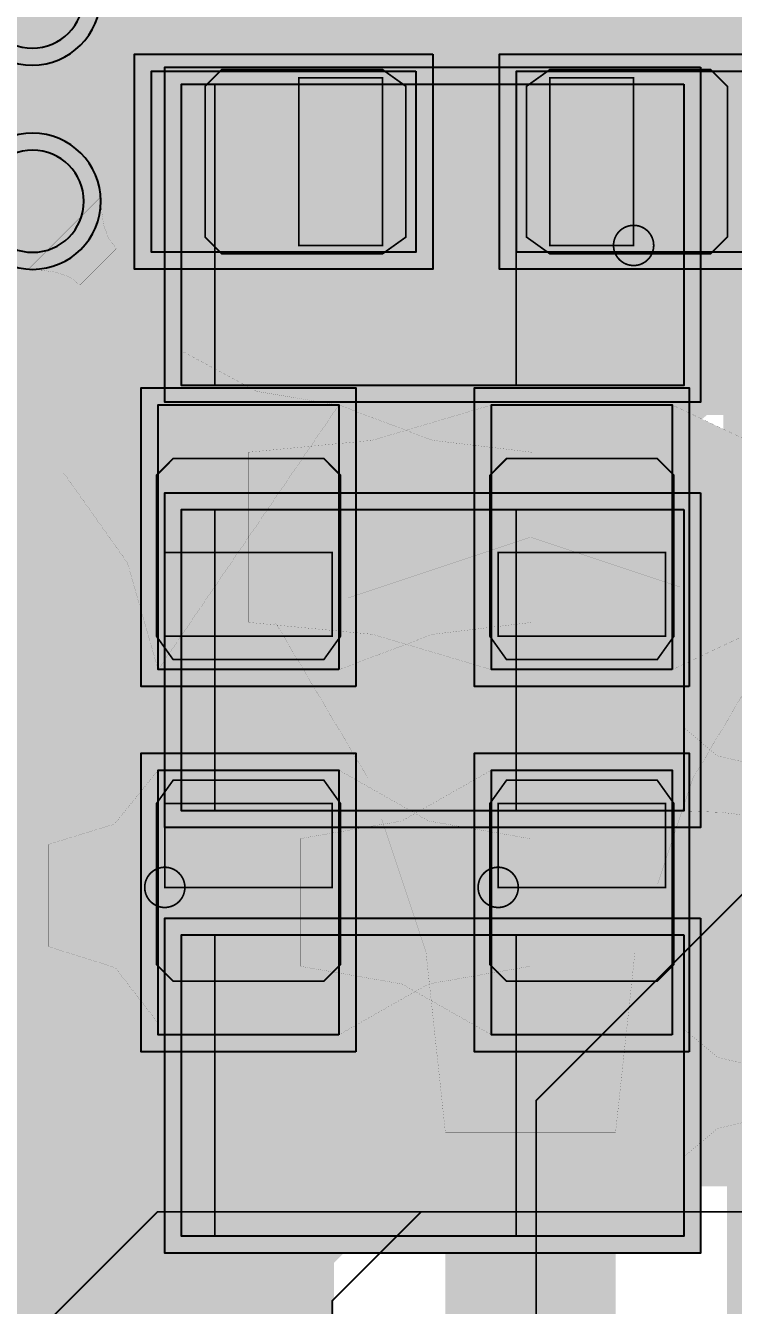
# Model space of a CAD drawing. Header units: millimetres. Extents: x -28.2 to 22.2, y -22.2 to 22.3.
# Drawn here: x 7.535 to 9.649, y 7.766 to 11.587 of the extents above; entities that cross this region are included whole.
import ezdxf

# ---------------------------------------------------------------- set-up
doc = ezdxf.new("R2010")
doc.units = ezdxf.units.MM
doc.header["$MEASUREMENT"] = 0
for name, color, linetype, true_color in [('Bottom-Layer', 7, 'Continuous', 0x0000ff), ('Bottom-Paste-Mask-Layer', 7, 'Continuous', 0x800000), ('Bottom-Silkscreen-Layer', 7, 'Continuous', 0x66cc33), ('Bottom-Solder-Mask-Layer', 7, 'Continuous', 0xaa00ff), ('Component-Marking-Layer', 7, 'Continuous', 0x66ffcc), ('Component-Shape-Layer', 7, 'Continuous', 0x00cccc), ('Document-Layer', 7, 'Continuous', 0xffffff), ('GND', 7, 'Continuous', 0x999966), ('Hole-Layer', 7, 'Continuous', 0x222222), ('Multi-Layer', 7, 'Continuous', 0xc0c0c0), ('Pin-Soldering-Layer', 7, 'Continuous', 0xcc9999), ('POWER', 7, 'Continuous', 0x008000), ('Top-Layer', 7, 'Continuous', 0xff0000), ('Top-Paste-Mask-Layer', 7, 'Continuous', 0x808080), ('Top-Solder-Mask-Layer', 7, 'Continuous', 0x800080)]:
    doc.layers.add(name, color=color, linetype=linetype, true_color=true_color)

msp = doc.modelspace()

# ---------------------------------------------------------------- hatches: boundary and pattern name
at = {"layer": 'Bottom-Layer'}
for points in [[(8.7009, 11.4502), (8.7009, 10.9102), (7.9108, 10.9102), (7.9108, 11.4502)], [(9.791, 11.4502), (9.791, 10.9102), (9.0009, 10.9102), (9.0009, 11.4502)], [(7.6473, 10.2529), (8.0066, 10.6121), (8.2255, 10.4945), (8.4707, 10.4538), (7.9307, 9.6637), (7.8392, 9.9824)], [(8.4707, 9.6637), (7.9307, 9.6637), (7.9307, 10.4538), (8.4707, 10.4538)], [(8.2007, 9.8048), (8.2007, 10.3128), (8.5704, 10.3483), (8.9264, 10.4538), (8.9264, 9.6637), (8.5704, 9.7692)], [(9.0464, 10.3128), (9.0464, 9.8048), (8.75, 9.769), (8.4707, 9.6637), (8.4707, 10.4538), (8.75, 10.3485)], [(9.4664, 9.6637), (8.9264, 9.6637), (8.9264, 10.4538), (9.4664, 10.4538)], [(9.9319, 10.3128), (9.9319, 9.8048), (9.6887, 9.7687), (9.4664, 9.6637), (9.4664, 10.4538), (9.6887, 10.3488)], [(7.6023, 8.837), (7.6023, 9.1418), (7.8004, 9.2025), (7.9307, 9.3636), (7.9307, 8.6084), (7.8024, 8.7743)], [(8.4707, 8.5735), (7.9307, 8.5735), (7.9307, 9.3636), (8.4707, 9.3636)], [(8.3549, 8.7781), (8.3549, 9.1591), (8.6584, 9.2118), (8.9264, 9.3636), (8.9264, 8.5735), (8.6584, 8.7254)], [(9.0422, 9.1591), (9.0422, 8.7781), (8.7387, 8.7254), (8.4707, 8.5735), (8.4707, 9.3636), (8.7387, 9.2118)], [(9.4664, 8.5735), (8.9264, 8.5735), (8.9264, 9.3636), (9.4664, 9.3636)]]:
    msp.add_hatch(color=256, dxfattribs=at).paths.add_polyline_path(points)
at = {"layer": 'Bottom-Layer', "transparency": 33554610}
for points in [[(7.181, 9.4059), (7.36, 9.4539), (7.4911, 9.585), (7.5391, 9.7641), (7.5391, 9.7739), (7.5615, 9.7), (7.5748, 9.624), (7.5857, 9.5676), (7.6055, 9.5137), (7.5809, 9.4404), (7.5726, 9.3636), (7.5726, 8.5735), (7.5795, 8.5035), (7.6, 8.4362), (7.4982, 8.4897), (7.3847, 8.5082), (7.1533, 8.5082), (7.145, 8.5089), (7.137, 8.5111), (7.0868, 8.5613), (6.9993, 8.811), (6.807, 8.9929), (6.5528, 9.0664), (6.5423, 9.0769), (6.5401, 9.0849), (6.5393, 9.0932), (6.5393, 9.4059)], [(8.3489, 3.0193), (7.8786, 2.549), (7.8127, 2.5679), (7.7449, 2.5786), (7.8741, 2.7438), (7.9338, 2.9449), (7.9784, 2.9896), (8.0725, 3.1305), (8.1056, 3.2967), (8.1056, 3.5501), (8.1097, 3.5564), (8.1995, 3.8156), (8.1557, 4.0865), (7.9888, 4.3042), (7.7387, 4.4169), (7.7387, 4.8135), (7.6907, 4.9925), (7.5596, 5.1236), (7.3805, 5.1716), (7.2522, 5.1716), (7.2608, 5.216), (7.2636, 5.2612), (7.2636, 5.3871), (7.5591, 5.3131), (7.8497, 5.4043), (8.05, 5.6339), (8.1008, 5.9342), (7.9873, 6.2169), (7.7428, 6.3987), (7.7428, 7.0599), (7.7345, 7.1367), (7.7099, 7.2099), (7.7345, 7.2831), (7.7428, 7.3599), (7.7428, 8.15), (7.7359, 8.22), (7.7154, 8.2873), (7.8172, 8.2339), (7.9307, 8.2154), (8.4707, 8.2154), (8.5918, 8.2365), (8.6986, 8.2972), (8.8054, 8.2365), (8.9264, 8.2154), (9.4664, 8.2154), (9.534, 8.2218), (9.5991, 8.2409), (9.5991, 8.1465), (8.7162, 8.1465), (8.6773, 8.1388), (8.6444, 8.1168), (8.3787, 7.851), (8.3566, 7.8181), (8.3489, 7.7792)]]:
    msp.add_hatch(color=256, dxfattribs=at).paths.add_polyline_path(points)
at = {"layer": 'Bottom-Paste-Mask-Layer'}
for points in [[(8.0709, 11.4052), (8.1209, 11.4552), (8.6009, 11.4552), (8.6709, 11.4052), (8.6709, 10.9552), (8.6009, 10.9052), (8.1209, 10.9052), (8.0709, 10.9552)], [(8.0709, 11.4052), (8.1209, 11.4552), (8.6009, 11.4552), (8.6709, 11.4052), (8.6709, 10.9552), (8.6009, 10.9052), (8.1209, 10.9052), (8.0709, 10.9552)], [(9.0309, 11.4052), (9.1009, 11.4552), (9.5809, 11.4552), (9.6309, 11.4052), (9.6309, 10.9552), (9.5809, 10.9052), (9.1009, 10.9052), (9.0309, 10.9552)], [(9.0309, 11.4052), (9.1009, 11.4552), (9.5809, 11.4552), (9.6309, 11.4052), (9.6309, 10.9552), (9.5809, 10.9052), (9.1009, 10.9052), (9.0309, 10.9552)], [(8.4257, 10.2937), (8.4757, 10.2436), (8.4757, 9.7637), (8.4257, 9.6937), (7.9757, 9.6937), (7.9257, 9.7637), (7.9257, 10.2436), (7.9757, 10.2937)], [(8.4257, 10.2937), (8.4757, 10.2436), (8.4757, 9.7637), (8.4257, 9.6937), (7.9757, 9.6937), (7.9257, 9.7637), (7.9257, 10.2436), (7.9757, 10.2937)], [(9.4214, 10.2937), (9.4714, 10.2436), (9.4714, 9.7637), (9.4214, 9.6937), (8.9714, 9.6937), (8.9214, 9.7637), (8.9214, 10.2436), (8.9714, 10.2937)], [(9.4214, 10.2937), (9.4714, 10.2436), (9.4714, 9.7637), (9.4214, 9.6937), (8.9714, 9.6937), (8.9214, 9.7637), (8.9214, 10.2436), (8.9714, 10.2937)], [(8.4257, 9.3336), (8.4757, 9.2637), (8.4757, 8.7837), (8.4257, 8.7336), (7.9757, 8.7336), (7.9257, 8.7837), (7.9257, 9.2637), (7.9757, 9.3336)], [(8.4257, 9.3336), (8.4757, 9.2637), (8.4757, 8.7837), (8.4257, 8.7336), (7.9757, 8.7336), (7.9257, 8.7837), (7.9257, 9.2637), (7.9757, 9.3336)], [(9.4214, 9.3336), (9.4714, 9.2637), (9.4714, 8.7837), (9.4214, 8.7336), (8.9714, 8.7336), (8.9214, 8.7837), (8.9214, 9.2637), (8.9714, 9.3336)], [(9.4214, 9.3336), (9.4714, 9.2637), (9.4714, 8.7837), (9.4214, 8.7336), (8.9714, 8.7336), (8.9214, 8.7837), (8.9214, 9.2637), (8.9714, 9.3336)]]:
    msp.add_hatch(color=256, dxfattribs=at).paths.add_polyline_path(points)
at = {"layer": 'Bottom-Solder-Mask-Layer'}
for points in [[(8.7517, 11.501), (8.7517, 10.8594), (7.86, 10.8594), (7.86, 11.501)], [(9.8418, 11.501), (9.8418, 10.8594), (8.9501, 10.8594), (8.9501, 11.501)], [(8.5215, 9.6129), (7.8799, 9.6129), (7.8799, 10.5046), (8.5215, 10.5046)], [(9.5172, 9.6129), (8.8756, 9.6129), (8.8756, 10.5046), (9.5172, 10.5046)], [(8.5215, 8.5227), (7.8799, 8.5227), (7.8799, 9.4144), (8.5215, 9.4144)], [(9.5172, 8.5227), (8.8756, 8.5227), (8.8756, 9.4144), (9.5172, 9.4144)]]:
    msp.add_hatch(color=256, dxfattribs=at).paths.add_polyline_path(points)
at = {"layer": 'Component-Marking-Layer'}
for points in [[(9.2909, 10.9302, 1), (9.4109, 10.9302, 1)], [(9.2909, 10.9302, 1), (9.4109, 10.9302, 1)], [(7.8907, 9.0137, 1), (8.0107, 9.0137, 1)], [(7.8907, 9.0137, 1), (8.0107, 9.0137, 1)], [(8.8864, 9.0137, 1), (9.0064, 9.0137, 1)], [(8.8864, 9.0137, 1), (9.0064, 9.0137, 1)]]:
    msp.add_hatch(color=256, dxfattribs=at).paths.add_polyline_path(points)
at = {"layer": 'GND', "transparency": 33554610}
for points in [[(2.6643, 7.068), (2.33, 7.068), (2.4333, 7.3536), (2.3727, 7.6513), (2.1659, 7.8737), (1.8734, 7.9559), (1.581, 7.8737), (1.3742, 7.6513), (1.3136, 7.3536), (1.4169, 7.068), (1.1773, 7.068), (-0.1662, 7.7997), (-0.1662, 13.9168), (10.316, 13.9168), (10.316, 10.8319), (10.3137, 10.8028), (10.3129, 10.7735), (10.3137, 10.7443), (10.316, 10.7151), (10.316, 10.4681), (10.0282, 10.6118), (9.7088, 10.5739), (9.4627, 10.3669), (9.3705, 10.0588), (9.4627, 9.7506), (9.7088, 9.5436), (10.0282, 9.5058), (10.316, 9.6494), (10.316, 9.0562), (10.0989, 8.8373), (10.0301, 8.5367), (10.1305, 8.2452), (10.0318, 8.1465), (7.9288, 8.1465), (7.8899, 8.1388), (7.857, 8.1168), (6.8082, 7.068), (3.4915, 7.068), (3.6317, 7.3558), (3.5918, 7.6734), (3.3847, 7.9176), (3.0779, 8.0089), (2.771, 7.9176), (2.564, 7.6734), (2.5241, 7.3558)], [(7.5571, 10.5007), (7.8438, 10.5799), (8.0497, 10.7945), (8.1171, 11.0842), (8.0271, 11.3676), (8.1161, 11.6514), (8.0478, 11.9408), (7.8411, 12.1547), (7.5542, 12.233), (7.2676, 12.1537), (7.0617, 11.9391), (6.9943, 11.6495), (7.0843, 11.366), (6.9952, 11.0823), (7.0636, 10.7929), (7.2702, 10.579)]]:
    msp.add_hatch(color=256, dxfattribs=at).paths.add_polyline_path(points)
at = {"layer": 'Pin-Soldering-Layer'}
for points in [[(8.3509, 10.9302), (8.3509, 11.4302), (8.6009, 11.4302), (8.6009, 10.9302)], [(8.3509, 10.9302), (8.3509, 11.4302), (8.6009, 11.4302), (8.6009, 10.9302)], [(9.3509, 10.9302), (9.1009, 10.9302), (9.1009, 11.4302), (9.3509, 11.4302)], [(9.3509, 10.9302), (9.1009, 10.9302), (9.1009, 11.4302), (9.3509, 11.4302)], [(9.0005, 10.512), (8.1005, 10.512), (8.1005, 11.412), (9.0005, 11.412)], [(9.0005, 10.512), (8.1005, 10.512), (8.1005, 11.412), (9.0005, 11.412)], [(9.0005, 9.242), (8.1005, 9.242), (8.1005, 10.142), (9.0005, 10.142)], [(9.0005, 9.242), (8.1005, 9.242), (8.1005, 10.142), (9.0005, 10.142)], [(7.9507, 10.0137), (8.4507, 10.0137), (8.4507, 9.7637), (7.9507, 9.7637)], [(7.9507, 10.0137), (8.4507, 10.0137), (8.4507, 9.7637), (7.9507, 9.7637)], [(8.9464, 10.0137), (9.4464, 10.0137), (9.4464, 9.7637), (8.9464, 9.7637)], [(8.9464, 10.0137), (9.4464, 10.0137), (9.4464, 9.7637), (8.9464, 9.7637)], [(7.9507, 9.0137), (7.9507, 9.2637), (8.4507, 9.2637), (8.4507, 9.0137)], [(7.9507, 9.0137), (7.9507, 9.2637), (8.4507, 9.2637), (8.4507, 9.0137)], [(8.9464, 9.0137), (8.9464, 9.2637), (9.4464, 9.2637), (9.4464, 9.0137)], [(8.9464, 9.0137), (8.9464, 9.2637), (9.4464, 9.2637), (9.4464, 9.0137)], [(9.0005, 7.972), (8.1005, 7.972), (8.1005, 8.872), (9.0005, 8.872)], [(9.0005, 7.972), (8.1005, 7.972), (8.1005, 8.872), (9.0005, 8.872)]]:
    msp.add_hatch(color=256, dxfattribs=at).paths.add_polyline_path(points)
at = {"layer": 'POWER', "transparency": 33554610}
msp.add_hatch(color=256, dxfattribs=at).paths.add_polyline_path([(-0.1662, 8.1998), (-0.1662, 12.8522), (0.5369, 12.8522), (0.4106, 12.5647), (0.4585, 12.2543), (0.6656, 12.0182), (0.9671, 11.9303), (1.2687, 12.0182), (1.4758, 12.2543), (1.5237, 12.5647), (1.3973, 12.8522), (5.1217, 12.8522), (5.1792, 12.5513), (5.3861, 12.3254), (5.6809, 12.2418), (5.9756, 12.3254), (6.1826, 12.5513), (6.2401, 12.8522), (10.316, 12.8522), (10.316, 10.8319), (10.3129, 10.7735), (10.316, 10.7151), (10.316, 10.5651), (10.2899, 10.5689), (10.2639, 10.573), (10.105, 10.6459), (9.9319, 10.6709), (7.9588, 10.6709), (8.0887, 10.8844), (8.113, 11.133), (8.0271, 11.3676), (8.1161, 11.6514), (8.0478, 11.9408), (7.8411, 12.1547), (7.5542, 12.233), (7.2676, 12.1537), (7.0617, 11.9391), (6.9943, 11.6495), (7.0843, 11.366), (6.9992, 11.1318), (7.0239, 10.8838), (7.1535, 10.6709), (3.8177, 10.6709), (3.5834, 10.6243), (3.3848, 10.4916), (2.641, 9.7478), (2.4826, 9.4734), (2.4826, 9.1565), (2.641, 8.8821), (2.9154, 8.7237), (3.2323, 8.7237), (3.5067, 8.8821), (4.0712, 9.4466), (8.0931, 9.4466), (8.3446, 8.8876), (8.4307, 8.2808), (8.4307, 6.3825), (8.0811, 6.0329), (7.9321, 6.2784), (7.6812, 6.4182), (7.394, 6.4155), (7.1457, 6.2711), (7.0014, 6.0229), (6.9987, 5.7357), (7.1384, 5.4847), (7.384, 5.3358), (4.546, 2.4978), (4.4133, 2.2992), (4.3667, 2.0649), (4.3667, 0.0435), (2.9223, -1.4009), (-6.7168, -1.4009), (-7.7694, -0.3483), (-7.7694, 2.305), (-7.0597, 3.0147), (-6.8991, 3.2976), (-6.906, 3.6228), (-5.5143, 3.6228), (-5.2334, 3.5466), (-4.9521, 3.6213), (-4.7461, 3.8268), (-4.6706, 4.1079), (-4.7461, 4.389), (-4.9521, 4.5946), (-5.2334, 4.6693), (-5.5143, 4.5931), (-7.5147, 4.5931), (-7.6942, 4.5586), (-7.8482, 4.4603), (-7.8482, 7.0884), (-7.3963, 7.5403), (-7.2059, 7.545), (-7.0281, 7.6131), (-6.0267, 7.6131), (-5.74, 7.5344), (-5.4533, 7.6131), (-5.2616, 7.6131), (-5.0561, 7.4068), (-4.7748, 7.3312), (-4.4935, 7.4068), (-4.2879, 7.6131), (-3.7105, 7.6131), (-3.6572, 7.6106), (-3.6038, 7.6131), (-2.1357, 7.6131), (-2.0824, 7.6106), (-2.029, 7.6131), (-1.2157, 7.6131), (-1.0264, 7.4922), (-0.8049, 7.4551), (-0.5866, 7.5079), (-0.4064, 7.642), (-0.2932, 7.836), (-0.2651, 8.0588), (-0.196, 8.128), (-0.1739, 8.1609)])
at = {"layer": 'POWER'}
msp.add_hatch(color=256, dxfattribs=at).paths.add_polyline_path([(9.2969, 8.2808), (9.3551, 8.8214), (9.527, 9.3373), (9.8049, 9.8048), (9.0429, 10.0588), (8.2809, 9.8048), (8.5587, 9.3373), (8.7307, 8.8214), (8.7889, 8.2808)])
at = {"layer": 'Top-Layer'}
for points in [[(9.5005, 11.412), (9.5005, 10.512), (8.0005, 10.512), (8.0005, 11.412)], [(7.8057, 10.9203), (7.6979, 10.8125), (7.6647, 10.8365), (7.627, 10.8498), (7.5861, 10.8561), (7.5435, 10.8592), (7.759, 11.0747), (7.7621, 11.0321), (7.7684, 10.9912), (7.7817, 10.9535)], [(9.5005, 10.142), (9.5005, 9.242), (8.0005, 9.242), (8.0005, 10.142)], [(9.7291, 9.3762), (9.7291, 9.2238), (9.6152, 9.2375), (9.5005, 9.242), (9.5005, 9.4905), (9.6013, 9.4064)], [(9.5005, 8.872), (9.5005, 7.972), (8.0005, 7.972), (8.0005, 8.872)], [(9.7291, 8.4762), (9.7291, 8.3238), (9.6013, 8.2937), (9.5005, 8.2095), (9.5005, 8.5905), (9.6013, 8.5064)]]:
    msp.add_hatch(color=256, dxfattribs=at).paths.add_polyline_path(points)
at = {"layer": 'Top-Paste-Mask-Layer'}
for points in [[(9.5005, 11.412), (9.5005, 10.512), (8.0005, 10.512), (8.0005, 11.412)], [(9.5005, 10.142), (9.5005, 9.242), (8.0005, 9.242), (8.0005, 10.142)], [(9.5005, 8.872), (9.5005, 7.972), (8.0005, 7.972), (8.0005, 8.872)]]:
    msp.add_hatch(color=256, dxfattribs=at).paths.add_polyline_path(points)
at = {"layer": 'Top-Solder-Mask-Layer'}
for points in [[(9.5505, 11.462), (9.5505, 10.462), (7.9505, 10.462), (7.9505, 11.462)], [(9.5505, 10.192), (9.5505, 9.192), (7.9505, 9.192), (7.9505, 10.192)], [(9.5505, 8.922), (9.5505, 7.922), (7.9505, 7.922), (7.9505, 8.922)]]:
    msp.add_hatch(color=256, dxfattribs=at).paths.add_polyline_path(points)

# ---------------------------------------------------------------- linework, layer by layer
at = {"layer": 'Bottom-Layer', "const_width": 0.00508}
msp.add_lwpolyline([(-22.1992, -0.0001, 1), (22.2001, -0.0001), (22.2001, -0.0001, 1), (-22.1992, -0.0001)], format="xyb", dxfattribs=at)
at = {"layer": 'Bottom-Layer'}
for points, const_width in [([(4.4803, -1.8581), (-8.3083, -1.8581), (-8.6864, -1.4801), (-8.6864, 6.3939), (-7.3656, 7.7147), (-0.7529, 7.7147), (-0.2678, 8.1998), (-0.2678, 14.2721), (10.4176, 14.2721), (10.4176, 8.3886), (10.0739, 8.0449), (8.7162, 8.0449), (8.4505, 7.7792), (8.4505, 2.9772), (7.172, 1.6987), (6.4014, 1.6987), (5.4463, 0.7436), (5.4463, -0.918)], 0.00508), ([(7.6473, 10.2529), (8.0066, 10.6121), (8.2255, 10.4945), (8.4707, 10.4538), (7.9307, 9.6637), (7.8392, 9.9824)], 0.000254), ([(8.2007, 9.8048), (8.2007, 10.3128), (8.5704, 10.3483), (8.9264, 10.4538), (8.9264, 9.6637), (8.5704, 9.7692)], 0.000254), ([(9.0464, 10.3128), (9.0464, 9.8048), (8.75, 9.769), (8.4707, 9.6637), (8.4707, 10.4538), (8.75, 10.3485)], 0.000254), ([(9.9319, 10.3128), (9.9319, 9.8048), (9.6887, 9.7687), (9.4664, 9.6637), (9.4664, 10.4538), (9.6887, 10.3488)], 0.000254), ([(7.6023, 8.837), (7.6023, 9.1418), (7.8004, 9.2025), (7.9307, 9.3636), (7.9307, 8.6084), (7.8024, 8.7743)], 0.000254), ([(8.3549, 8.7781), (8.3549, 9.1591), (8.6584, 9.2118), (8.9264, 9.3636), (8.9264, 8.5735), (8.6584, 8.7254)], 0.000254), ([(9.0422, 9.1591), (9.0422, 8.7781), (8.7387, 8.7254), (8.4707, 8.5735), (8.4707, 9.3636), (8.7387, 9.2118)], 0.000254)]:
    msp.add_lwpolyline(points, close=True, dxfattribs=dict(at, const_width=const_width))
for points, const_width in [([(7.5551, 11.6716), (7.3478, 11.4643)], 0.1524), ([(10.0644, 11.1802), (9.396, 11.1802)], 0.381), ([(8.0376, 11.062), (8.1558, 11.1802)], 0.1524), ([(6.7832, 11.062), (7.5562, 11.062)], 0.1524), ([(7.5562, 11.062), (8.0376, 11.062)], 0.1524), ([(7.8269, 10.4325), (6.7569, 10.4325)], 0.508), ([(8.2007, 10.0588), (7.8269, 10.4325)], 0.508), ([(9.0464, 10.0588), (8.2007, 10.0588)], 0.508), ([(9.1964, 10.0588), (9.9319, 10.0588)], 0.508), ([(7.4911, 9.585), (7.5391, 9.7641), (7.5391, 9.7739), (7.5615, 9.7), (7.5748, 9.624), (7.5857, 9.5676), (7.6055, 9.5137), (7.5809, 9.4404), (7.5726, 9.3636), (7.5726, 8.5735), (7.5795, 8.5035), (7.6, 8.4362), (7.4982, 8.4897)], 0.0508), ([(7.6023, 8.9894), (7.2768, 9.3149)], 0.3048), ([(8.1799, 8.9894), (7.6023, 8.9894)], 0.3048), ([(9.1964, 8.9686), (8.2007, 8.9686)], 0.381), ([(8.2007, 8.9686), (8.1799, 8.9894)], 0.3048), ([(7.9333, 8.9686), (7.6742, 8.9686)], 0.0508), ([(8.2007, 8.5761), (8.2007, 8.317)], 0.0508), ([(9.1964, 8.5761), (9.1964, 8.317)], 0.0508), ([(7.7428, 7.3599), (7.7428, 8.15), (7.7359, 8.22), (7.7154, 8.2873), (7.8172, 8.2339), (7.9307, 8.2154), (8.4707, 8.2154), (8.5918, 8.2365), (8.6986, 8.2972), (8.8054, 8.2365), (8.9264, 8.2154), (9.4664, 8.2154), (9.534, 8.2218), (9.5991, 8.2409), (9.5991, 8.1465), (8.7162, 8.1465), (8.6773, 8.1388), (8.6444, 8.1168), (8.3787, 7.851), (8.3566, 7.8181), (8.3489, 7.7792), (8.3489, 3.0193)], 0.0508)]:
    msp.add_lwpolyline(points, dxfattribs=dict(at, const_width=const_width))
for points in [[(8.7009, 11.4502), (8.7009, 10.9102), (7.9108, 10.9102), (7.9108, 11.4502)], [(9.791, 11.4502), (9.791, 10.9102), (9.0009, 10.9102), (9.0009, 11.4502)], [(8.4707, 9.6637), (7.9307, 9.6637), (7.9307, 10.4538), (8.4707, 10.4538)], [(9.4664, 9.6637), (8.9264, 9.6637), (8.9264, 10.4538), (9.4664, 10.4538)], [(8.4707, 8.5735), (7.9307, 8.5735), (7.9307, 9.3636), (8.4707, 9.3636)], [(9.4664, 8.5735), (8.9264, 8.5735), (8.9264, 9.3636), (9.4664, 9.3636)]]:
    msp.add_lwpolyline(points, close=True, dxfattribs=at)
at = {"layer": 'Bottom-Paste-Mask-Layer', "const_width": 0.00508}
for points in [[(8.0709, 11.4052), (8.1209, 11.4552), (8.6009, 11.4552), (8.6709, 11.4052), (8.6709, 10.9552), (8.6009, 10.9052), (8.1209, 10.9052), (8.0709, 10.9552)], [(8.0709, 11.4052), (8.1209, 11.4552), (8.6009, 11.4552), (8.6709, 11.4052), (8.6709, 10.9552), (8.6009, 10.9052), (8.1209, 10.9052), (8.0709, 10.9552)], [(9.0309, 11.4052), (9.1009, 11.4552), (9.5809, 11.4552), (9.6309, 11.4052), (9.6309, 10.9552), (9.5809, 10.9052), (9.1009, 10.9052), (9.0309, 10.9552)], [(9.0309, 11.4052), (9.1009, 11.4552), (9.5809, 11.4552), (9.6309, 11.4052), (9.6309, 10.9552), (9.5809, 10.9052), (9.1009, 10.9052), (9.0309, 10.9552)], [(8.4257, 10.2937), (8.4757, 10.2436), (8.4757, 9.7637), (8.4257, 9.6937), (7.9757, 9.6937), (7.9257, 9.7637), (7.9257, 10.2436), (7.9757, 10.2937)], [(8.4257, 10.2937), (8.4757, 10.2436), (8.4757, 9.7637), (8.4257, 9.6937), (7.9757, 9.6937), (7.9257, 9.7637), (7.9257, 10.2436), (7.9757, 10.2937)], [(9.4214, 10.2937), (9.4714, 10.2436), (9.4714, 9.7637), (9.4214, 9.6937), (8.9714, 9.6937), (8.9214, 9.7637), (8.9214, 10.2436), (8.9714, 10.2937)], [(9.4214, 10.2937), (9.4714, 10.2436), (9.4714, 9.7637), (9.4214, 9.6937), (8.9714, 9.6937), (8.9214, 9.7637), (8.9214, 10.2436), (8.9714, 10.2937)], [(8.4257, 9.3336), (8.4757, 9.2637), (8.4757, 8.7837), (8.4257, 8.7336), (7.9757, 8.7336), (7.9257, 8.7837), (7.9257, 9.2637), (7.9757, 9.3336)], [(8.4257, 9.3336), (8.4757, 9.2637), (8.4757, 8.7837), (8.4257, 8.7336), (7.9757, 8.7336), (7.9257, 8.7837), (7.9257, 9.2637), (7.9757, 9.3336)], [(9.4214, 9.3336), (9.4714, 9.2637), (9.4714, 8.7837), (9.4214, 8.7336), (8.9714, 8.7336), (8.9214, 8.7837), (8.9214, 9.2637), (8.9714, 9.3336)], [(9.4214, 9.3336), (9.4714, 9.2637), (9.4714, 8.7837), (9.4214, 8.7336), (8.9714, 8.7336), (8.9214, 8.7837), (8.9214, 9.2637), (8.9714, 9.3336)]]:
    msp.add_lwpolyline(points, close=True, dxfattribs=at)
at = {"layer": 'Bottom-Silkscreen-Layer', "const_width": 0.1524}
for points in [[(7.6822, 11.5264, -0.414), (7.8346, 11.6788)], [(7.6822, 11.5264, -0.414), (7.8346, 11.6788)], [(7.8346, 10.6816, -0.414), (7.6822, 10.834)], [(7.8346, 10.6816, -0.414), (7.6822, 10.834)], [(7.7021, 10.53, -0.414), (7.8545, 10.6824)], [(7.7021, 10.53, -0.414), (7.8545, 10.6824)], [(8.5469, 10.6824, -0.414), (8.6993, 10.53)], [(8.5469, 10.6824, -0.414), (8.6993, 10.53)], [(8.6978, 10.53, -0.414), (8.8502, 10.6824)], [(8.6978, 10.53, -0.414), (8.8502, 10.6824)], [(9.5426, 10.6824, -0.414), (9.695, 10.53)], [(9.5426, 10.6824, -0.414), (9.695, 10.53)], [(7.7021, 8.4974, 0.414), (7.8545, 8.345)], [(7.7021, 8.4974, 0.414), (7.8545, 8.345)], [(8.5469, 8.345, 0.414), (8.6993, 8.4974)], [(8.5469, 8.345, 0.414), (8.6993, 8.4974)], [(8.6978, 8.4974, 0.414), (8.8502, 8.345)], [(8.6978, 8.4974, 0.414), (8.8502, 8.345)], [(9.5426, 8.345, 0.414), (9.695, 8.4974)], [(9.5426, 8.345, 0.414), (9.695, 8.4974)], [(7.4609, 8.3786, -0.414), (7.6133, 8.2262)], [(7.4609, 8.3786, -0.414), (7.6133, 8.2262)]]:
    msp.add_lwpolyline(points, format="xyb", dxfattribs=at)
for points in [[(7.6822, 10.834), (7.6822, 11.5264)], [(7.6822, 10.834), (7.6822, 11.5264)], [(8.6247, 10.6816), (7.8346, 10.6816)], [(8.6247, 10.6816), (7.8346, 10.6816)], [(7.8545, 10.6824), (8.5469, 10.6824)], [(7.8545, 10.6824), (8.5469, 10.6824)], [(8.8502, 10.6824), (9.5426, 10.6824)], [(8.8502, 10.6824), (9.5426, 10.6824)], [(9.0771, 10.6816), (9.8672, 10.6816)], [(9.0771, 10.6816), (9.8672, 10.6816)], [(7.7021, 9.7399), (7.7021, 10.53)], [(7.7021, 9.7399), (7.7021, 10.53)], [(8.6978, 9.7399), (8.6978, 10.53)], [(8.6978, 9.7399), (8.6978, 10.53)], [(8.6993, 10.53), (8.6993, 9.7399)], [(8.6993, 10.53), (8.6993, 9.7399)], [(9.695, 10.53), (9.695, 9.7399)], [(9.695, 10.53), (9.695, 9.7399)], [(7.7021, 9.2875), (7.7021, 8.4974)], [(7.7021, 9.2875), (7.7021, 8.4974)], [(8.6978, 9.2875), (8.6978, 8.4974)], [(8.6978, 9.2875), (8.6978, 8.4974)], [(8.6993, 8.4974), (8.6993, 9.2875)], [(8.6993, 8.4974), (8.6993, 9.2875)], [(9.695, 8.4974), (9.695, 9.2875)], [(9.695, 8.4974), (9.695, 9.2875)], [(6.7684, 8.3786), (7.4609, 8.3786)], [(6.7684, 8.3786), (7.4609, 8.3786)], [(7.8545, 8.345), (8.5469, 8.345)], [(7.8545, 8.345), (8.5469, 8.345)], [(8.8502, 8.345), (9.5426, 8.345)], [(8.8502, 8.345), (9.5426, 8.345)], [(7.6133, 8.2262), (7.6133, 7.4361)], [(7.6133, 8.2262), (7.6133, 7.4361)]]:
    msp.add_lwpolyline(points, dxfattribs=at)
at = {"layer": 'Bottom-Solder-Mask-Layer'}
for points in [[(8.7517, 11.501), (8.7517, 10.8594), (7.86, 10.8594), (7.86, 11.501)], [(9.8418, 11.501), (9.8418, 10.8594), (8.9501, 10.8594), (8.9501, 11.501)], [(8.5215, 9.6129), (7.8799, 9.6129), (7.8799, 10.5046), (8.5215, 10.5046)], [(9.5172, 9.6129), (8.8756, 9.6129), (8.8756, 10.5046), (9.5172, 10.5046)], [(8.5215, 8.5227), (7.8799, 8.5227), (7.8799, 9.4144), (8.5215, 9.4144)], [(9.5172, 8.5227), (8.8756, 8.5227), (8.8756, 9.4144), (9.5172, 9.4144)]]:
    msp.add_lwpolyline(points, close=True, dxfattribs=at)
at = {"layer": 'Component-Marking-Layer', "const_width": 0.00508}
for points in [[(9.2909, 10.9302, 1), (9.4109, 10.9302), (9.4109, 10.9302, 1), (9.2909, 10.9302)], [(9.2909, 10.9302, 1), (9.4109, 10.9302), (9.4109, 10.9302, 1), (9.2909, 10.9302)], [(7.8907, 9.0137, 1), (8.0107, 9.0137), (8.0107, 9.0137, 1), (7.8907, 9.0137)], [(7.8907, 9.0137, 1), (8.0107, 9.0137), (8.0107, 9.0137, 1), (7.8907, 9.0137)], [(8.8864, 9.0137, 1), (9.0064, 9.0137), (9.0064, 9.0137, 1), (8.8864, 9.0137)], [(8.8864, 9.0137, 1), (9.0064, 9.0137), (9.0064, 9.0137, 1), (8.8864, 9.0137)]]:
    msp.add_lwpolyline(points, format="xyb", dxfattribs=at)
at = {"layer": 'Component-Shape-Layer', "const_width": 0.0508}
for points in [[(-8.9995, -4.498), (-8.9995, 21.002), (9.0005, 21.002), (9.0005, -4.498)], [(-8.9995, -4.498), (-8.9995, 21.002), (9.0005, 21.002), (9.0005, -4.498)], [(9.3509, 10.9302), (8.3509, 10.9302), (8.3509, 11.4302), (9.3509, 11.4302)], [(9.3509, 10.9302), (8.3509, 10.9302), (8.3509, 11.4302), (9.3509, 11.4302)], [(7.9507, 9.0137), (7.9507, 10.0137), (8.4507, 10.0137), (8.4507, 9.0137)], [(7.9507, 9.0137), (7.9507, 10.0137), (8.4507, 10.0137), (8.4507, 9.0137)], [(8.9464, 9.0137), (8.9464, 10.0137), (9.4464, 10.0137), (9.4464, 9.0137)], [(8.9464, 9.0137), (8.9464, 10.0137), (9.4464, 10.0137), (9.4464, 9.0137)]]:
    msp.add_lwpolyline(points, close=True, dxfattribs=at)
at = {"layer": 'Document-Layer', "const_width": 0.1}
msp.add_lwpolyline([(17.8215, -12.9001, 1.957), (-17.8345, -12.8809)], format="xyb", dxfattribs=at)
at = {"layer": 'GND', "const_width": 0.00508}
msp.add_lwpolyline([(-22.1992, -0.0001, 1), (22.2001, -0.0001), (22.2001, -0.0001, 1), (-22.1992, -0.0001)], format="xyb", dxfattribs=at)
at = {"layer": 'GND'}
for points, const_width in [([(1.1515, 6.9664), (-0.2678, 7.7393), (-0.2678, 15.1173), (-0.2281, 15.1569), (9.5327, 15.1569), (10.4176, 14.2721), (10.4176, 8.3886), (10.0739, 8.0449), (7.9288, 8.0449), (6.8503, 6.9664)], 0.00508), ([(7.5571, 10.5007), (7.8438, 10.5799), (8.0497, 10.7945), (8.1171, 11.0842), (8.0271, 11.3676), (8.1161, 11.6514), (8.0478, 11.9408), (7.8411, 12.1547), (7.5542, 12.233), (7.2676, 12.1537), (7.0617, 11.9391), (6.9943, 11.6495), (7.0843, 11.366), (6.9952, 11.0823), (7.0636, 10.7929), (7.2702, 10.579)], 0.0508)]:
    msp.add_lwpolyline(points, close=True, dxfattribs=dict(at, const_width=const_width))
at = {"layer": 'GND', "const_width": 0.0508}
for points in [[(9.7088, 10.5739), (9.4627, 10.3669), (9.3705, 10.0588), (9.4627, 9.7506), (9.7088, 9.5436)], [(10.0318, 8.1465), (7.9288, 8.1465), (7.8899, 8.1388), (7.857, 8.1168), (6.8082, 7.068)]]:
    msp.add_lwpolyline(points, dxfattribs=at)
at = {"layer": 'Hole-Layer'}
for points in [[(7.4028, 11.6716, 1), (7.7076, 11.6716), (7.7076, 11.6716, 1), (7.4028, 11.6716)], [(7.4038, 11.062, 1), (7.7086, 11.062), (7.7086, 11.062, 1), (7.4038, 11.062)]]:
    msp.add_lwpolyline(points, format="xyb", dxfattribs=at)
at = {"layer": 'Multi-Layer'}
for points in [[(7.352, 11.6716, 1), (7.7584, 11.6716), (7.7584, 11.6716, 1), (7.352, 11.6716)], [(7.353, 11.062, 1), (7.7594, 11.062), (7.7594, 11.062, 1), (7.353, 11.062)]]:
    msp.add_lwpolyline(points, format="xyb", dxfattribs=at)
at = {"layer": 'Pin-Soldering-Layer', "const_width": 0.00508}
for points in [[(8.3509, 10.9302), (8.3509, 11.4302), (8.6009, 11.4302), (8.6009, 10.9302)], [(8.3509, 10.9302), (8.3509, 11.4302), (8.6009, 11.4302), (8.6009, 10.9302)], [(9.3509, 10.9302), (9.1009, 10.9302), (9.1009, 11.4302), (9.3509, 11.4302)], [(9.3509, 10.9302), (9.1009, 10.9302), (9.1009, 11.4302), (9.3509, 11.4302)], [(9.0005, 10.512), (8.1005, 10.512), (8.1005, 11.412), (9.0005, 11.412)], [(9.0005, 10.512), (8.1005, 10.512), (8.1005, 11.412), (9.0005, 11.412)], [(9.0005, 9.242), (8.1005, 9.242), (8.1005, 10.142), (9.0005, 10.142)], [(9.0005, 9.242), (8.1005, 9.242), (8.1005, 10.142), (9.0005, 10.142)], [(7.9507, 10.0137), (8.4507, 10.0137), (8.4507, 9.7637), (7.9507, 9.7637)], [(7.9507, 10.0137), (8.4507, 10.0137), (8.4507, 9.7637), (7.9507, 9.7637)], [(8.9464, 10.0137), (9.4464, 10.0137), (9.4464, 9.7637), (8.9464, 9.7637)], [(8.9464, 10.0137), (9.4464, 10.0137), (9.4464, 9.7637), (8.9464, 9.7637)], [(7.9507, 9.0137), (7.9507, 9.2637), (8.4507, 9.2637), (8.4507, 9.0137)], [(7.9507, 9.0137), (7.9507, 9.2637), (8.4507, 9.2637), (8.4507, 9.0137)], [(8.9464, 9.0137), (8.9464, 9.2637), (9.4464, 9.2637), (9.4464, 9.0137)], [(8.9464, 9.0137), (8.9464, 9.2637), (9.4464, 9.2637), (9.4464, 9.0137)], [(9.0005, 7.972), (8.1005, 7.972), (8.1005, 8.872), (9.0005, 8.872)], [(9.0005, 7.972), (8.1005, 7.972), (8.1005, 8.872), (9.0005, 8.872)]]:
    msp.add_lwpolyline(points, close=True, dxfattribs=at)
at = {"layer": 'POWER', "const_width": 0.00508}
msp.add_lwpolyline([(-22.1992, -0.0001, 1), (22.2001, -0.0001), (22.2001, -0.0001, 1), (-22.1992, -0.0001)], format="xyb", dxfattribs=at)
at = {"layer": 'POWER'}
for points, const_width in [([(4.2206, -1.5025), (-6.7589, -1.5025), (-7.9498, -0.3117), (-7.9498, 7.1305), (-7.3656, 7.7147), (-0.7529, 7.7147), (-0.2678, 8.1998), (-0.2678, 15.1173), (-0.2281, 15.1569), (9.5327, 15.1569), (10.4176, 14.2721), (10.4176, 9.7348), (9.0601, 8.3773), (9.0601, 6.2946), (4.8875, 2.122), (4.8875, -0.8484)], 0.00508), ([(9.2969, 8.2808), (9.3551, 8.8214), (9.527, 9.3373), (9.8049, 9.8048), (9.0429, 10.0588), (8.2809, 9.8048), (8.5587, 9.3373), (8.7307, 8.8214), (8.7889, 8.2808)], 0.000254)]:
    msp.add_lwpolyline(points, close=True, dxfattribs=dict(at, const_width=const_width))
for points, const_width in [([(9.9319, 10.6709), (7.9588, 10.6709), (8.0887, 10.8844), (8.113, 11.133), (8.0271, 11.3676), (8.1161, 11.6514), (8.0478, 11.9408), (7.8411, 12.1547), (7.5542, 12.233), (7.2676, 12.1537), (7.0617, 11.9391), (6.9943, 11.6495), (7.0843, 11.366), (6.9992, 11.1318), (7.0239, 10.8838), (7.1535, 10.6709), (3.8177, 10.6709)], 0.0508), ([(3.8177, 10.0588), (9.0429, 10.0588)], 0.508), ([(9.0429, 6.1289), (9.0429, 10.0588)], 0.508), ([(9.9319, 10.0588), (9.0429, 10.0588)], 0.508), ([(9.655, 6.1289), (9.655, 8.2808), (9.6572, 8.3776), (9.6636, 8.4743), (10.6708, 9.4816)], 0.0508), ([(4.0712, 9.4466), (8.0931, 9.4466), (8.3446, 8.8876), (8.4307, 8.2808), (8.4307, 6.3825)], 0.0508)]:
    msp.add_lwpolyline(points, dxfattribs=dict(at, const_width=const_width))
at = {"layer": 'Top-Layer', "const_width": 0.00508}
msp.add_lwpolyline([(-22.1992, -0.0001, 1), (22.2001, -0.0001), (22.2001, -0.0001, 1), (-22.1992, -0.0001)], format="xyb", dxfattribs=at)
at = {"layer": 'Top-Layer', "const_width": 0.1524}
for points in [[(7.352, 11.4684), (7.5552, 11.6716)], [(7.5562, 11.062), (7.4038, 11.2144)], [(7.7719, 10.8463), (7.5562, 11.062)], [(9.2125, 10.5), (8.7505, 10.962)], [(7.7719, 7.7221), (7.7719, 10.8463)], [(10.6008, 10.5), (9.2125, 10.5)], [(8.7505, 9.692), (9.008, 9.692)], [(9.008, 9.692), (9.4, 9.3)], [(9.4, 9.3), (9.8573, 9.3)], [(8.8901, 8.3), (8.9901, 8.4)], [(8.9901, 8.4), (10.1223, 8.4)], [(8.294, 7.2), (7.7719, 7.7221)]]:
    msp.add_lwpolyline(points, dxfattribs=at)
at = {"layer": 'Top-Layer'}
for points in [[(9.5005, 11.412), (9.5005, 10.512), (8.0005, 10.512), (8.0005, 11.412)], [(9.5005, 10.142), (9.5005, 9.242), (8.0005, 9.242), (8.0005, 10.142)], [(9.5005, 8.872), (9.5005, 7.972), (8.0005, 7.972), (8.0005, 8.872)]]:
    msp.add_lwpolyline(points, close=True, dxfattribs=at)
at = {"layer": 'Top-Layer', "const_width": 0.000254}
for points in [[(7.8057, 10.9203), (7.6979, 10.8125), (7.6647, 10.8365), (7.627, 10.8498), (7.5861, 10.8561), (7.5435, 10.8592), (7.759, 11.0747), (7.7621, 11.0321), (7.7684, 10.9912), (7.7817, 10.9535)], [(9.7291, 9.3762), (9.7291, 9.2238), (9.6152, 9.2375), (9.5005, 9.242), (9.5005, 9.4905), (9.6013, 9.4064)], [(9.7291, 8.4762), (9.7291, 8.3238), (9.6013, 8.2937), (9.5005, 8.2095), (9.5005, 8.5905), (9.6013, 8.5064)]]:
    msp.add_lwpolyline(points, close=True, dxfattribs=at)
at = {"layer": 'Top-Paste-Mask-Layer'}
for points in [[(9.5005, 11.412), (9.5005, 10.512), (8.0005, 10.512), (8.0005, 11.412)], [(9.5005, 10.142), (9.5005, 9.242), (8.0005, 9.242), (8.0005, 10.142)], [(9.5005, 8.872), (9.5005, 7.972), (8.0005, 7.972), (8.0005, 8.872)]]:
    msp.add_lwpolyline(points, close=True, dxfattribs=at)
at = {"layer": 'Top-Solder-Mask-Layer'}
for points in [[(9.5505, 11.462), (9.5505, 10.462), (7.9505, 10.462), (7.9505, 11.462)], [(9.5505, 10.192), (9.5505, 9.192), (7.9505, 9.192), (7.9505, 10.192)], [(9.5505, 8.922), (9.5505, 7.922), (7.9505, 7.922), (7.9505, 8.922)]]:
    msp.add_lwpolyline(points, close=True, dxfattribs=at)

doc.saveas('drawing.dxf')
